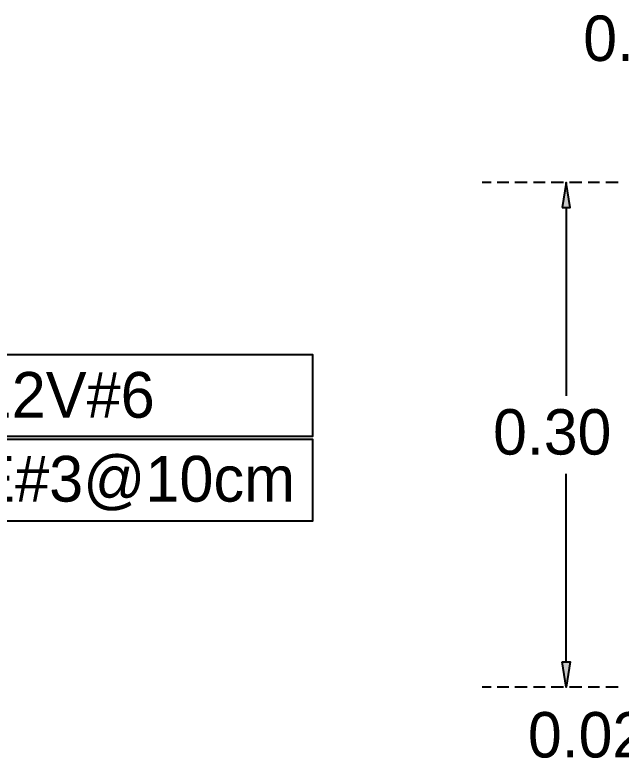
# Model space of a CAD drawing. Header units: metres. Extents: x 2.9 to 42.8, y 1.7 to 28.7.
# Drawn here: x 17.188 to 18.755, y 7.262 to 9.184 of the extents above; entities that cross this region are included whole.
import ezdxf

# ---------------------------------------------------------------- set-up
doc = ezdxf.new("R2010")
doc.units = ezdxf.units.M
for name, color, linetype in [('CIAN', 4, 'Continuous'), ('GRIS', 8, 'Continuous'), ('RELLENO_GRIS', 8, 'Continuous'), ('TEXTO', 7, 'Continuous')]:
    doc.layers.add(name, color=color, linetype=linetype)

msp = doc.modelspace()

# ---------------------------------------------------------------- hatches: boundary and pattern name
at = {"layer": 'RELLENO_GRIS'}
h = msp.add_hatch(color=256, dxfattribs=at)
h.dxf.hatch_style = 1
h.paths.add_polyline_path([(18.602, 8.6854), (18.6231, 8.6854), (18.6126, 8.7507), (18.602, 8.6854)])
h = msp.add_hatch(color=256, dxfattribs=at)
h.dxf.hatch_style = 1
h.paths.add_polyline_path([(18.602, 7.5106), (18.6231, 7.5106), (18.6126, 7.4454), (18.602, 7.5106)])

# ---------------------------------------------------------------- linework, layer by layer
at = {"layer": 'CIAN', "lineweight": -3}
for points in [[(17.0815, 8.3044), (17.0815, 8.0945), (17.9582, 8.0945), (17.9582, 8.3044)], [(17.0815, 8.0857), (17.0815, 7.8758), (17.9582, 7.8758), (17.9582, 8.0857)]]:
    msp.add_lwpolyline(points, close=True, dxfattribs=at)
at = {"layer": 'GRIS', "lineweight": -3}
for points in [[(18.4185, 8.7507), (18.3956, 8.7507)], [(18.4644, 8.7507), (18.4344, 8.7507)], [(18.512, 8.7507), (18.4803, 8.7507)], [(18.5579, 8.7507), (18.5279, 8.7507)], [(18.6055, 8.7507), (18.5737, 8.7507)], [(18.6531, 8.7507), (18.6214, 8.7507)], [(18.699, 8.7507), (18.669, 8.7507)], [(18.7466, 8.7507), (18.7149, 8.7507)], [(18.6126, 8.6854), (18.6126, 8.1986)], [(18.6126, 7.5106), (18.6126, 7.9975)], [(18.4185, 7.4454), (18.3956, 7.4454)], [(18.4644, 7.4454), (18.4344, 7.4454)], [(18.512, 7.4454), (18.4803, 7.4454)], [(18.5579, 7.4454), (18.5279, 7.4454)], [(18.6055, 7.4454), (18.5737, 7.4454)], [(18.6531, 7.4454), (18.6214, 7.4454)], [(18.699, 7.4454), (18.669, 7.4454)], [(18.7466, 7.4454), (18.7149, 7.4454)]]:
    msp.add_lwpolyline(points, dxfattribs=at)
for points in [[(18.602, 8.6854), (18.6231, 8.6854), (18.6126, 8.7507)], [(18.602, 7.5106), (18.6231, 7.5106), (18.6126, 7.4454)]]:
    msp.add_lwpolyline(points, close=True, dxfattribs=at)

# ---------------------------------------------------------------- texts
at = {"layer": 'TEXTO', "color": 3, "true_color": 0x00ff00}
for s, p in [('0.025', (18.6567, 9.0646)), ('0.30', (18.4238, 8.0469)), ('0.025', (18.5138, 7.2637))]:
    msp.add_text(s, height=0.1174, dxfattribs=at).set_placement(p)
at = {"layer": 'TEXTO', "color": 18, "true_color": 0x000000}
for s, p in [('12V#6', (17.0921, 8.1421)), ('E#3@10cm', (17.0833, 7.9252))]:
    msp.add_text(s, height=0.1183, dxfattribs=at).set_placement(p)

doc.saveas('drawing.dxf')
